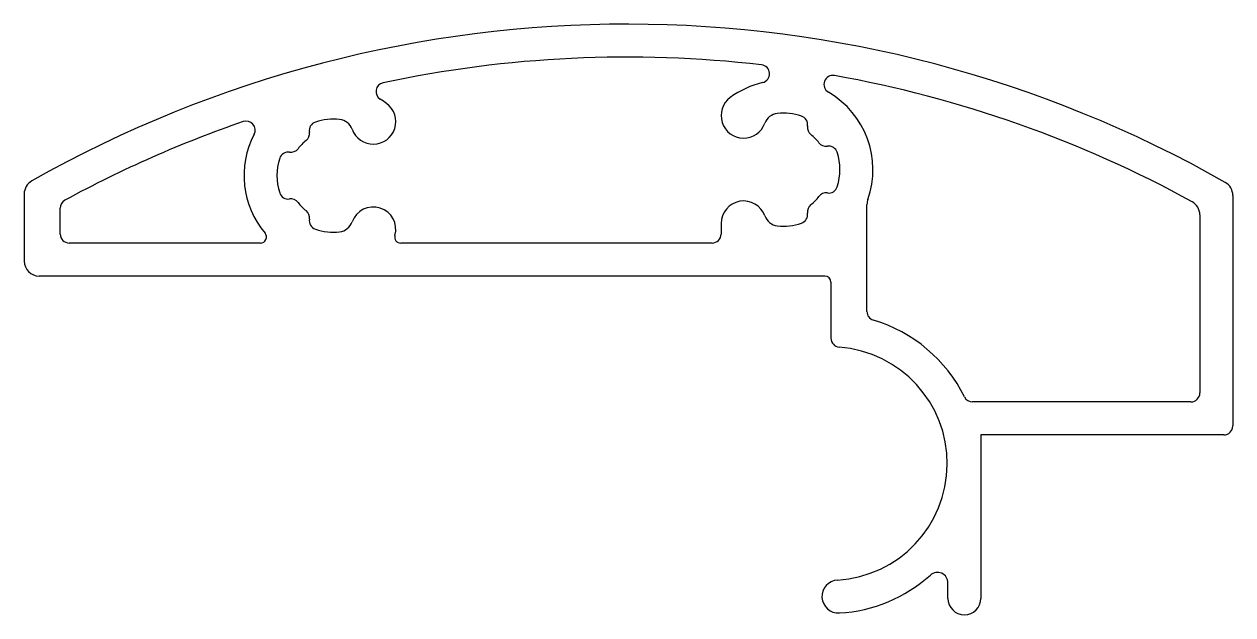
# Model space of a CAD drawing. Extents: x 2772.7 to 2813, y 893.4 to 913.1.
import ezdxf

# ---------------------------------------------------------------- set-up
doc = ezdxf.new("R2010")
doc.units = 0
doc.layers.get('0').update_dxf_attribs({"linetype": 'CONTINUOUS'})

msp = doc.modelspace()

# ---------------------------------------------------------------- linework, layer by layer
at = {"color": 0, "linetype": 'CONTINUOUS'}
for p, q in [((2772.666, 907.453), (2772.666, 905.217)), ((2812.966, 907.403), (2812.966, 899.717)), ((2773.866, 906.117), (2773.866, 906.979)), ((2800.766, 903.533), (2800.766, 907.107)), ((2811.866, 906.757), (2811.866, 900.817)), ((2795.904, 906.469), (2795.904, 906.117)), ((2780.544, 905.817), (2774.166, 905.817)), ((2795.604, 905.817), (2785.222, 905.817)), ((2799.366, 904.717), (2773.166, 904.717)), ((2799.566, 904.517), (2799.566, 902.643)), ((2811.566, 900.517), (2804.29, 900.517)), ((2804.566, 899.417), (2804.566, 893.967)), ((2812.666, 899.417), (2804.566, 899.417)), ((2803.466, 893.967), (2803.466, 894.483))]:
    msp.add_line(p, q, dxfattribs=at)
for centre, radius, start, end in [((2792.771, 872.814), 40.303, 60.3435, 119.5098), ((2792.771, 872.814), 39.203, 83.4382, 101.983), ((2797.217, 911.462), 0.3, 283.4372, 83.4382), ((2799.63, 911.107), 0.3, 79.8455, 239.8465), ((2792.771, 872.814), 39.203, 61.2858, 79.8455), ((2784.694, 910.869), 0.3, 101.983, 238.5407), ((2797.98, 908.267), 2.985, 103.4372, 126.3883), ((2797.98, 908.267), 2.985, 340.5432, 59.8465), ((2784.306, 909.866), 0.75, 199.7483, 53.6117), ((2782.98, 908.067), 2.985, 53.6117, 58.5407), ((2796.654, 910.066), 0.75, 126.3883, 340.2517), ((2797.831, 909.644), 0.5, 96.1843, 160.2517), ((2797.98, 908.267), 1.885, 71.3133, 96.1843), ((2798.488, 909.768), 0.3, 350.8127, 71.3133), ((2792.771, 872.814), 39.203, 109.0611, 118.572), ((2780.067, 909.584), 0.3, 332.5034, 109.0611), ((2782.472, 909.568), 0.3, 108.6867, 189.1873), ((2782.98, 908.067), 1.885, 83.8157, 108.6867), ((2783.129, 909.444), 0.5, 19.7483, 83.8157), ((2799.08, 909.673), 0.3, 170.8127, 231.9464), ((2782.98, 908.067), 2.985, 152.5034, 220.0846), ((2782.98, 908.067), 1.485, 128.0536, 142.8504), ((2781.88, 909.473), 0.3, 308.0536, 9.1873), ((2797.98, 908.267), 1.485, 37.1496, 51.9464), ((2781.471, 908.551), 0.3, 81.7167, 162.2173), ((2781.558, 909.145), 0.3, 261.7167, 322.8504), ((2799.402, 909.345), 0.3, 217.1496, 278.2833), ((2799.489, 908.751), 0.3, 17.7827, 98.2833), ((2797.98, 908.267), 1.885, 342.2173, 17.7827), ((2782.98, 908.067), 1.885, 162.2173, 197.7827), ((2773.166, 907.453), 0.5, 119.5098, 180), ((2799.489, 907.783), 0.3, 261.7167, 342.2173), ((2812.466, 907.403), 0.5, 0, 60.3435), ((2774.166, 906.979), 0.3, 118.572, 180), ((2781.471, 907.583), 0.3, 197.7827, 278.2833), ((2781.558, 906.99), 0.3, 37.1496, 98.2833), ((2782.98, 908.067), 1.485, 217.1496, 231.9464), ((2796.654, 906.469), 0.75, 19.7483, 180), ((2797.98, 908.267), 1.485, 308.0536, 322.8504), ((2799.402, 907.19), 0.3, 81.7167, 142.8504), ((2801.266, 907.107), 0.5, 160.5432, 180), ((2811.366, 906.757), 0.5, 0, 61.2858), ((2781.88, 906.662), 0.3, 350.8127, 51.9464), ((2784.306, 906.269), 0.75, 344.6332, 160.2517), ((2798.488, 906.766), 0.3, 288.6867, 9.1873), ((2799.08, 906.862), 0.3, 128.0536, 189.1873), ((2782.472, 906.566), 0.3, 170.8127, 251.3133), ((2783.129, 906.691), 0.5, 276.1843, 340.2517), ((2797.831, 906.891), 0.5, 199.7483, 263.8157), ((2797.98, 908.267), 1.885, 263.8157, 288.6867), ((2774.166, 906.117), 0.3, 180, 270), ((2780.544, 906.017), 0.2, 270, 40.0846), ((2782.98, 908.067), 1.885, 251.3133, 276.1843), ((2785.222, 906.017), 0.2, 164.6332, 270), ((2795.604, 906.117), 0.3, 270, 360), ((2773.166, 905.217), 0.5, 180, 270), ((2799.366, 904.517), 0.2, 0, 90), ((2801.066, 903.533), 0.3, 180, 253.3581), ((2799.55, 898.462), 4.993, 26.4149, 73.3581), ((2799.866, 902.643), 0.3, 180, 265.6792), ((2799.55, 898.462), 3.893, 273.4311, 85.6792), ((2811.566, 900.817), 0.3, 270, 360), ((2804.29, 900.817), 0.3, 206.4149, 270), ((2812.666, 899.717), 0.3, 270, 0), ((2799.55, 898.462), 4.993, 273.4311, 311.8648), ((2803.116, 894.483), 0.35, 0, 131.8648), ((2799.816, 894.027), 0.55, 93.4311, 273.4311), ((2804.016, 893.967), 0.55, 180, 0)]:
    msp.add_arc(centre, radius, start, end, dxfattribs=at)

doc.saveas('drawing.dxf')
